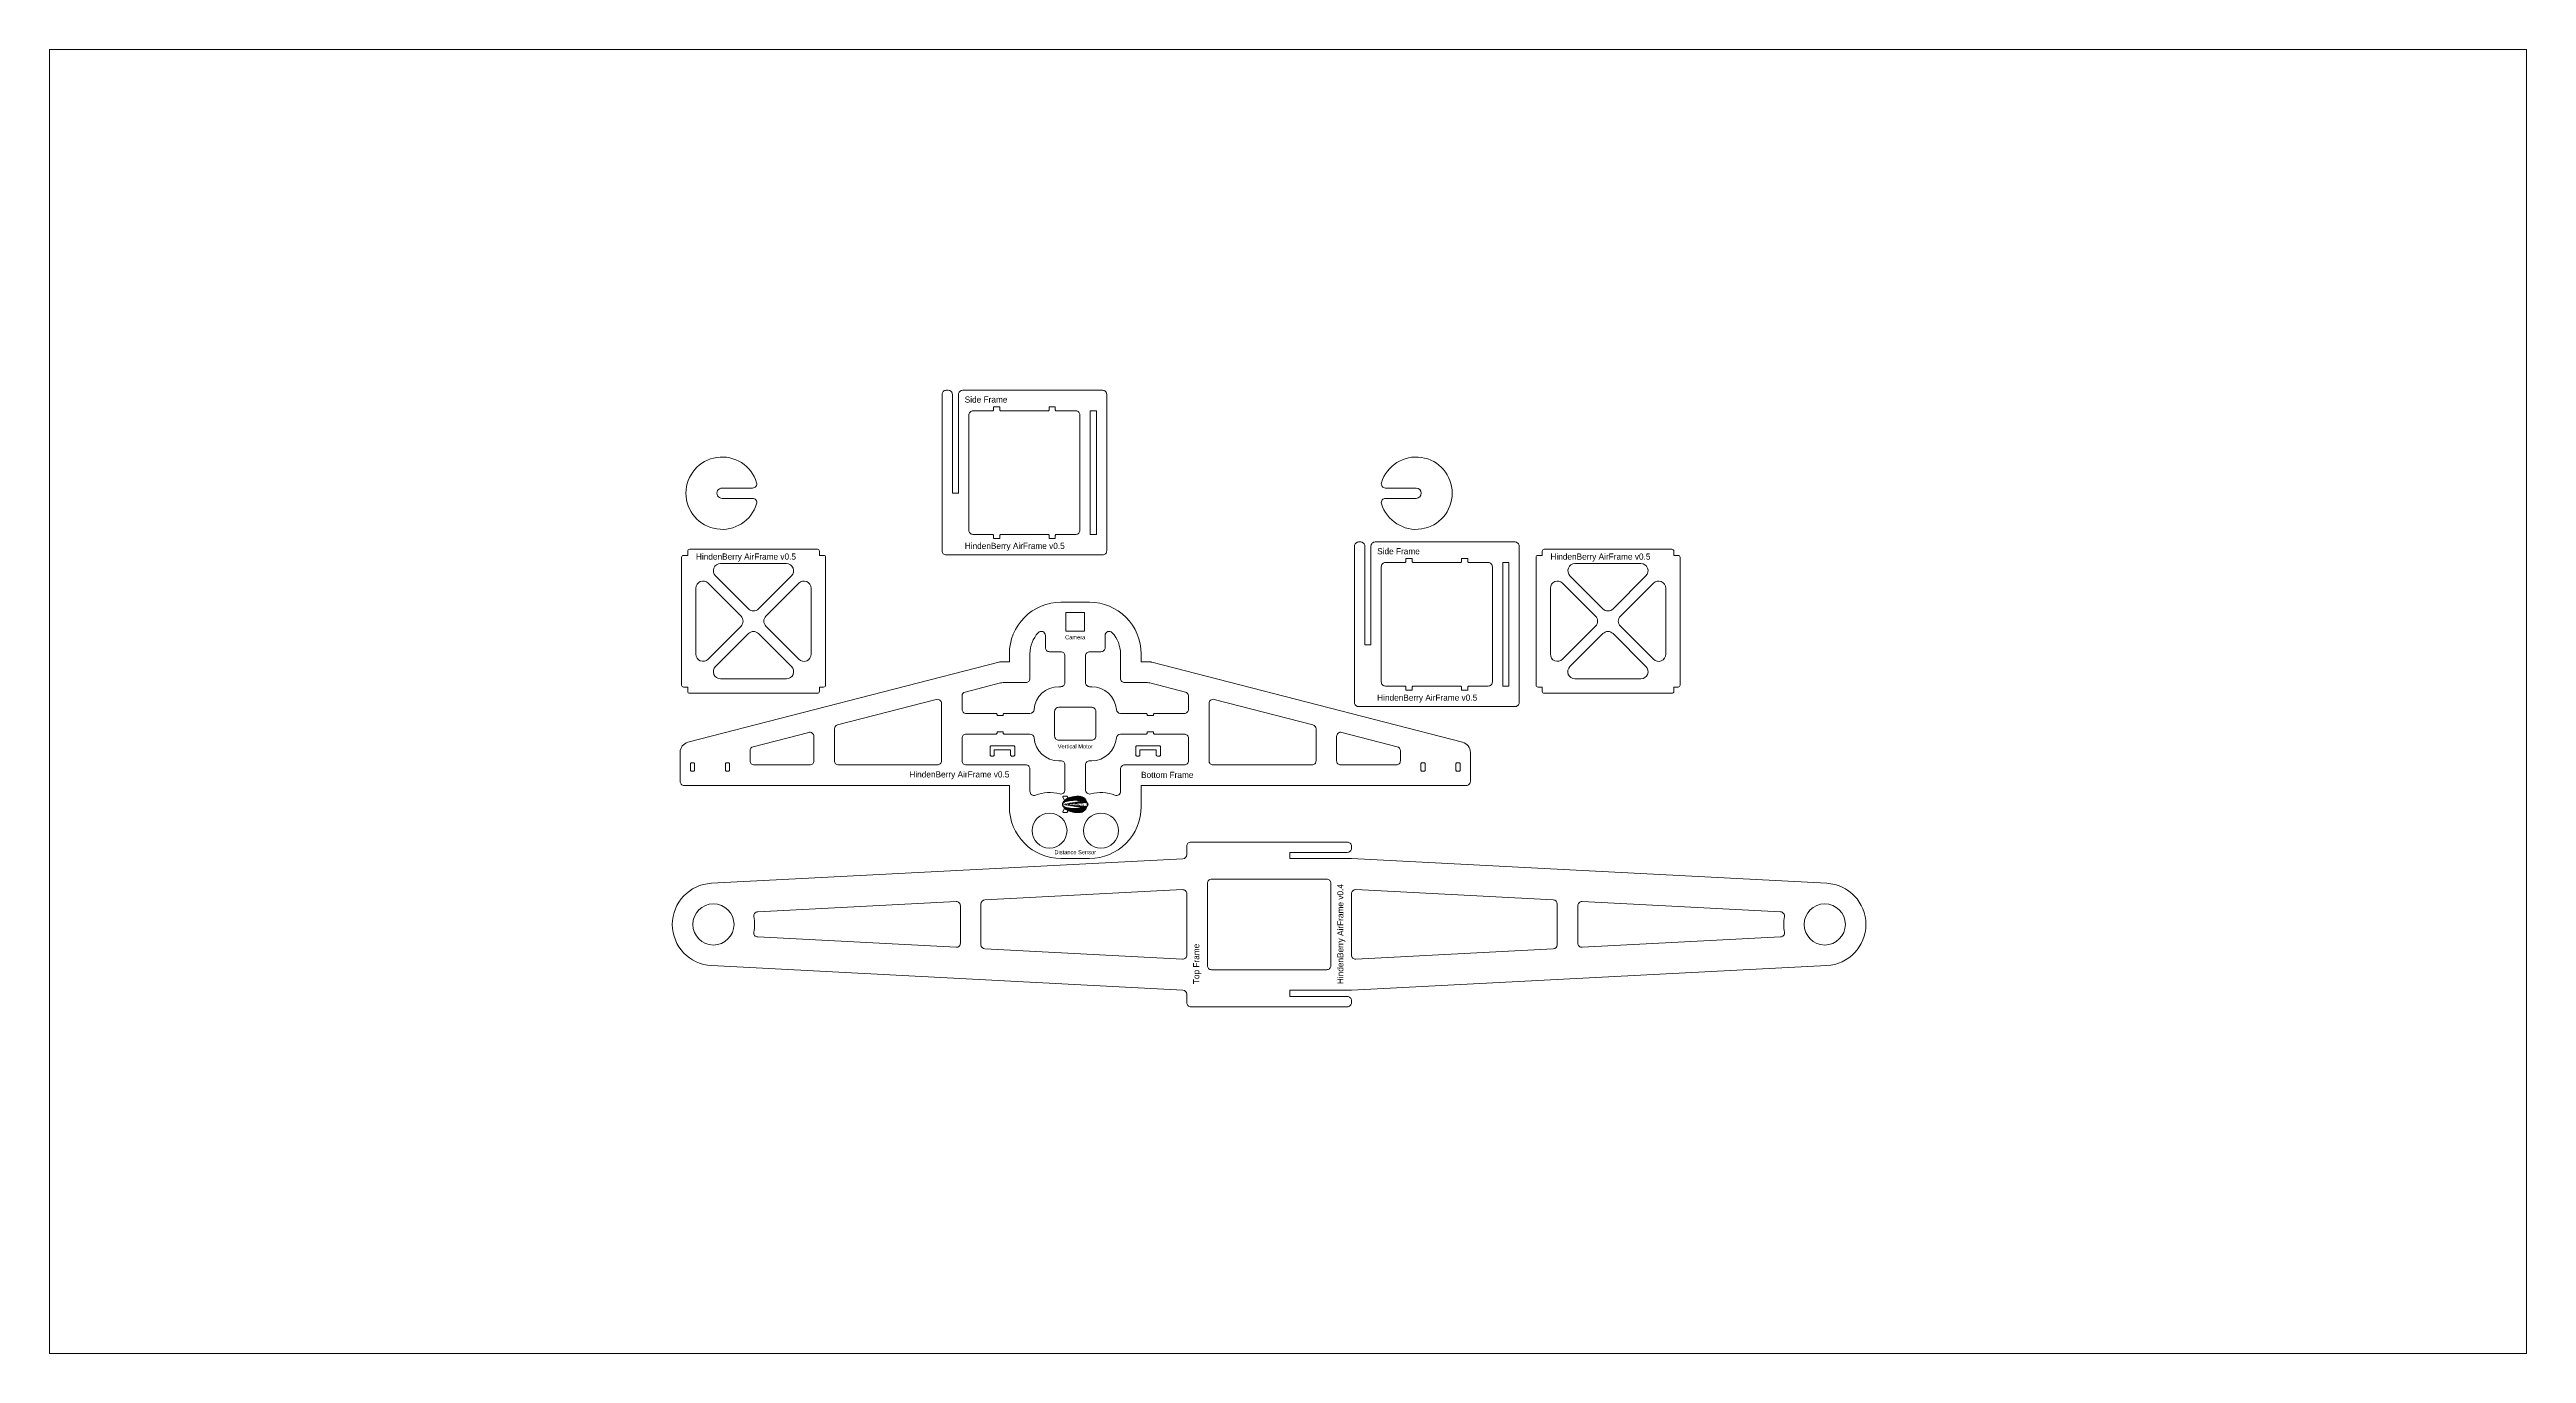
# Paper-space layout 'Layout1' of a CAD drawing. Header units: millimetres. Extents: x -982 to -380, y -894 to -577.
# The model-space entities are those that its viewports show. They can reach past a viewport. Long polylines and large blocks are cut down to what shows.
import ezdxf

# ---------------------------------------------------------------- set-up
doc = ezdxf.new("R2010")
doc.units = ezdxf.units.MM
doc.header["$LTSCALE"] = 0.5
doc.layers.get('0').update_dxf_attribs({"color": 1, "lineweight": 0})
doc.layers.add('Mask', color=5, linetype='Continuous', lineweight=0)
doc.styles.get("Standard").update_dxf_attribs({"font": 'arial.ttf'})

# ---------------------------------------------------------------- blocks, each defined once
blk = doc.blocks.new('Bovenvlak')
at = {"ltscale": 0.5}
for points in [[(20, -231, 0.949298), (60, -231), (72, 0), (72, 30), (75, 30), (75, 2, 0.414214), (77, 0), (78, 0, 0.414214), (80, 2), (80, 78, 0.414214), (78, 80), (73.9, 80, -0.399061), (71.9, 81.9), (60, 311, 0.949298), (20, 311), (8.1, 81.9, -0.399061), (6.1, 80), (2, 80, 0.414214), (0, 78), (0, 2, 0.414214), (2, 0), (3, 0, 0.414214), (5, 2), (5, 30), (5, 30), (8, 30), (8, 0)], [(51.1, 192.1), (46.1, 288.5, 0.45487), (43.8, 290.4, -0.094681), (36.2, 290.4, 0.45487), (33.9, 288.5), (28.9, 192.1, 0.42953), (30.9, 190), (49.1, 190, 0.42953)], [(30.1, 180, 0.399061), (28.1, 178.1), (23.1, 82.1, 0.42953), (25.1, 80), (54.9, 80, 0.42953), (56.9, 82.1), (51.9, 178.1, 0.399061), (49.9, 180)], [(20, 10), (60, 10, 0.414214), (62, 12), (62, 68, 0.414214), (60, 70), (20, 70, 0.414214), (18, 68), (18, 12, 0.414214)], [(28.1, -98.1), (23.1, -2.1, -0.42953), (25.1, 0), (54.9, 0, -0.42953), (56.9, -2.1), (51.9, -98.1, -0.399061), (49.9, -100), (30.1, -100, -0.399061)], [(51.1, -112.1), (46.1, -208.5, -0.45487), (43.8, -210.4, 0.094681), (36.2, -210.4, -0.45487), (33.9, -208.5), (28.9, -112.1, -0.42953), (30.9, -110), (49.1, -110, -0.42953)]]:
    blk.add_lwpolyline(points, format="xyb", close=True, dxfattribs=at)
for points in [[(75, 80), (75, 80)], [(75, 0), (75, 0)]]:
    blk.add_lwpolyline(points)
for points in [[(20, 70, 0.414214), (18, 68)], [(62, 68, 0.414214), (60, 70)]]:
    blk.add_lwpolyline(points, format="xyb", dxfattribs=at)
blk.add_lwpolyline([(20, 70), (60, 70)], dxfattribs=at)
for centre, radius in [((40, 310), 10), ((40, 260), 0), ((40, -230), 10)]:
    blk.add_circle(centre, radius, dxfattribs=at)
at = {"layer": 'Mask', "ltscale": 0.5, "char_height": 2.5, "width": 58, "attachment_point": 7}
for s, insert in [('{\\FApnorm.shx|c0;\\H1.2x;Top Frame}', (11, 73)), ('{\\FApnorm.shx|c0;\\H1.2x;HindenBerry AirFrame v0.4}', (11, 3))]:
    blk.add_mtext(s, dxfattribs=dict(at, insert=insert))
blk = doc.blocks.new('Zijvlak')
at = {"ltscale": 0.5}
for points in [[(5, 30), (8, 30), (8, 78, -0.414214), (10, 80), (78, 80, -0.414214), (80, 78), (80, 2, -0.414214), (78, 0), (2, 0, -0.414214), (0, 2), (0, 78, -0.414214), (2, 80), (3, 80, -0.414214), (5, 78), (5, 30)], [(24.5, 10), (15, 10, -0.414214), (13, 12), (13, 68, -0.414214), (15, 70), (17.2, 70), (19.5, 70), (24.5, 70, 0.414214), (25, 70.5), (25, 72), (28, 72), (28, 70.5, 0.414214), (28.5, 70), (51.5, 70, 0.414214), (52, 70.5), (52, 72), (55, 72), (55, 70.5, 0.414214), (55.5, 70), (62.5, 70), (65, 70, -0.414214), (67, 68), (67, 12, -0.414214), (65, 10), (62.5, 10), (55.5, 10, 0.414214), (55, 9.5), (55, 8), (52, 8), (52, 9.5, 0.414214), (51.5, 10), (28.5, 10, 0.414214), (28, 9.5), (28, 8), (25, 8), (25, 9.5, 0.414214), (24.5, 10), (19.5, 10), (17.2, 10)]]:
    blk.add_lwpolyline(points, format="xyb", dxfattribs=at)
blk.add_lwpolyline([(75, 70), (75, 10), (72, 10), (72, 70)], close=True, dxfattribs=at)
at = {"layer": 'Mask', "ltscale": 0.5, "char_height": 2.5, "width": 64}
for s, insert, attachment_point in [('{\\FApnorm.shx|c0;\\H1.2x;Side Frame}', (11, 77), 1), ('{\\FApnorm.shx|c0;\\H1.2x;HindenBerry AirFrame v0.5}', (11, 2), 7)]:
    blk.add_mtext(s, dxfattribs=dict(at, insert=insert, attachment_point=attachment_point))
blk = doc.blocks.new('Vleugel')
at = {"layer": 'Mask', "ltscale": 0.5}
h = blk.add_hatch(dxfattribs=at)
h.set_pattern_fill('ANSI31', color=256, scale=0.1, style=0)
h.set_pattern_definition([(45, (121.113, 8.64653), (-0.2245064, 0.2245064), [])])
edge = h.paths.add_edge_path()
edge.add_arc((227.8, -9.2), 4, 12.255, 90)
edge.add_ellipse((227.8, -9.2), major_axis=(8, 0), ratio=0.5, start_angle=90, end_angle=179.9427)
edge.add_ellipse((226, -9.2), major_axis=(6.25, 0), ratio=0.32, start_angle=25.1206, end_angle=179.8854, ccw=False)
edge = h.paths.add_edge_path()
edge.add_arc((227.8, -9.2), 4, 270, 347.745)
edge.add_ellipse((226, -9.2), major_axis=(6.25, 0), ratio=0.32, start_angle=180.1146, end_angle=334.8794, ccw=False)
edge.add_ellipse((227.8, -9.2), major_axis=(8, 0), ratio=0.5, start_angle=180.0573, end_angle=270)
at = {"ltscale": 0.5}
for points in [[(194, 60), (194, 64, -0.414214), (219, 89), (233, 89, -0.414214), (258, 64), (258, 60), (262.7, 60, -0.063223), (263.2, 59.9), (414.2, 21, -0.342034), (418, 16.1), (418, 2, -0.414214), (416, 0), (258, 0), (258, -10.4, -0.414214), (233, -35.4), (219, -35.4, -0.414214), (194, -10.4), (194, 0), (36, 0, -0.414214), (34, 2), (34, 16.1, -0.342034), (37.8, 21), (188.8, 59.9, -0.063223), (189.3, 60)], [(216, 24), (216, 36, -0.414214), (218, 38), (234, 38, -0.414214), (236, 36), (236, 24, -0.414214), (234, 22), (218, 22, -0.414214)], [(70, 10, -0.414214), (68, 12), (68, 16.9, -0.342034), (69.5, 18.8), (96.5, 25.8, -0.490275), (99, 23.9), (99, 12, -0.414214), (97, 10)], [(191, 26), (191, 25.5, 0.414214), (191.5, 25), (204, 25, -0.393426), (206, 23.1, 0.393426), (218, 12), (219, 12, -0.414214), (221, 10), (221, -2.1, -0.496201), (218.5, -4.1, 0.162963), (206.7, -4.7, -0.528692), (204, -2.8), (204, 8, 0.414214), (202, 10), (173, 10, -0.414214), (171, 12), (171, 23, -0.414214), (173, 25), (187.5, 25, 0.414214), (188, 25.5), (188, 26)], [(261, 26), (261, 25.5, -0.414214), (260.5, 25), (248, 25, 0.393426), (246, 23.1, -0.393426), (234, 12), (233, 12, 0.414214), (231, 10), (231, -2.1, 0.496201), (233.5, -4.1, -0.162963), (245.3, -4.7, 0.528692), (248, -2.8), (248, 8, -0.414214), (250, 10), (279, 10, 0.414214), (281, 12), (281, 23, 0.414214), (279, 25), (264.5, 25, -0.414214), (264, 25.5), (264, 26)], [(382, 10, 0.414214), (384, 12), (384, 16.9, 0.342034), (382.5, 18.8), (355.5, 25.8, 0.490275), (353, 23.9), (353, 12, 0.414214), (355, 10)], [(184.6, 18.8), (184.6, 14.8, 0.414214), (185.1, 14.3), (186.1, 14.3, 0.414214), (186.6, 14.8), (186.6, 17.3), (194.6, 17.3), (194.6, 14.8, 0.414214), (195.1, 14.3), (196.1, 14.3, 0.414214), (196.6, 14.8), (196.6, 18.8, 0.414214), (196.1, 19.3), (185.1, 19.3, 0.414214)], [(267.4, 18.8), (267.4, 14.8, -0.414214), (266.9, 14.3), (265.9, 14.3, -0.414214), (265.4, 14.8), (265.4, 17.3), (257.4, 17.3), (257.4, 14.8, -0.414214), (256.9, 14.3), (255.9, 14.3, -0.414214), (255.4, 14.8), (255.4, 18.8, -0.414214), (255.9, 19.3), (266.9, 19.3, -0.414214)], [(39, 7.5), (39, 10.5, -0.414214), (39.5, 11), (40.5, 11, -0.414214), (41, 10.5), (41, 7.5, -0.414214), (40.5, 7), (39.5, 7, -0.414214)], [(56, 7.5), (56, 10.5, -0.414214), (56.5, 11), (57.5, 11, -0.414214), (58, 10.5), (58, 7.5, -0.414214), (57.5, 7), (56.5, 7, -0.414214)], [(396, 7.5), (396, 10.5, 0.414214), (395.5, 11), (394.5, 11, 0.414214), (394, 10.5), (394, 7.5, 0.414214), (394.5, 7), (395.5, 7, 0.414214)], [(413, 7.5), (413, 10.5, 0.414214), (412.5, 11), (411.5, 11, 0.414214), (411, 10.5), (411, 7.5, 0.414214), (411.5, 7), (412.5, 7, 0.414214)]]:
    blk.add_lwpolyline(points, format="xyb", close=True, dxfattribs=at)
for points in [[(188, 34), (188, 34.5, 0.414214), (187.5, 35), (173, 35, -0.414214), (171, 37), (171, 43.5, -0.342034), (172.5, 45.4), (189.7, 49.8, -0.063223), (190.9, 50), (202, 50, 0.414214), (204, 52), (204, 64, -0.190078), (208, 74.2, -0.680562), (211.5, 72.9), (211.5, 67, 0.414214), (213.5, 65), (219, 65, -0.414214), (221, 63), (221, 50, -0.414214), (219, 48), (218, 48, 0.393426), (206, 36.9, -0.393426), (204, 35), (191.5, 35, 0.414214), (191, 34.5), (191, 34), (191, 34), (188, 34)], [(264, 34), (264, 34.5, -0.414214), (264.5, 35), (279, 35, 0.414214), (281, 37), (281, 43.5, 0.342034), (279.5, 45.4), (262.3, 49.8, 0.063223), (261.1, 50), (250, 50, -0.414214), (248, 52), (248, 64, 0.190078), (244, 74.2, 0.680562), (240.5, 72.9), (240.5, 67, -0.414214), (238.5, 65), (233, 65, 0.414214), (231, 63), (231, 50, 0.414214), (233, 48), (234, 48, -0.393426), (246, 36.9, 0.393426), (248, 35), (260.5, 35, -0.414214), (261, 34.5), (261, 34), (261, 34), (264, 34)], [(159, 10), (111, 10, -0.414214), (109, 12), (109, 27.5, -0.342034), (110.5, 29.4), (158.5, 41.8, -0.490275), (161, 39.9), (161, 12, -0.414214), (159, 10)], [(293, 10), (341, 10, 0.414214), (343, 12), (343, 27.5, 0.342034), (341.5, 29.4), (293.5, 41.8, 0.490275), (291, 39.9), (291, 12, 0.414214), (293, 10)]]:
    blk.add_lwpolyline(points, format="xyb", dxfattribs=at)
blk.add_lwpolyline([(230.5, 84), (230.5, 75), (221.5, 75), (221.5, 84)], close=True, dxfattribs=at)
for centre in [(213.5, -21.9), (238.5, -21.9)]:
    blk.add_circle(centre, 8.5, dxfattribs=at)
at = {"layer": 'Mask', "ltscale": 0.5}
for p, q in [((220.8, -7.2), (220, -5.7)), ((220.8, -11.1), (220, -12.6)), ((220.4, -5.2), (221.7, -5.2)), ((222.1, -5.4), (222.5, -6.2)), ((220.4, -13.2), (221.7, -13.2)), ((222.1, -12.9), (222.5, -12.2))]:
    blk.add_line(p, q, dxfattribs=at)
for centre, radius, start, end in [((220.4, -5.6), 0.4, 90, 205.8554), ((221.7, -5.6), 0.4, 25.9208, 90), ((227.8, -9.2), 4, 270, 90), ((220.4, -12.8), 0.4, 154.1446, 270), ((221.7, -12.8), 0.4, 270, 334.0792)]:
    blk.add_arc(centre, radius, start, end, dxfattribs=at)
blk.add_ellipse((227.8, -9.2), major_axis=(8, 0), ratio=0.5, start_param=1.570796, end_param=4.712389, dxfattribs=at)
blk.add_ellipse((226, -9.2), major_axis=(6.25, 0), ratio=0.32, dxfattribs=at)
for s, insert, char_height, width, attachment_point in [('{\\FApnorm.shx|c0;\\H0.8x;Camera}', (226, 73), 2.5, 9, 2), ('{\\FApnorm.shx|c0;\\H0.8x;Vertical Motor}', (226, 20), 2.5, 35.362, 2), ('{\\FApnorm.shx|c0;\\H1.2x;HindenBerry AirFrame v0.5}', (194, 3), 2.5, 83, 9), ('{\\FApnorm.shx|c0;\\H1.2x;Bottom Frame}', (258, 3.6), 2.5, 124, 7), ('{\\FApnorm.shx|c0;\\H0.4x;HindenBerry}', (226.4, -9.2), 2.5, 10.531, 5), ('{\\FApnorm.shx|c0;Distance Sensor}', (226, -31.4), 2, 25, 2)]:
    blk.add_mtext(s, dxfattribs=dict(at, insert=insert, char_height=char_height, width=width, attachment_point=attachment_point))
blk = doc.blocks.new('Ballon klem')
at = {"ltscale": 0.5}
blk.add_lwpolyline([(-1.8, -49.6, -1), (-1.8, -44.6), (13, -44.6, 0.50337), (15, -42, 6.740533), (15, -52.2, 0.50337), (13, -49.6)], format="xyb", close=True, dxfattribs=at)
blk = doc.blocks.new('Intermediate Level')
at = {"ltscale": 0.5}
blk.add_lwpolyline([(-56.7, 4.4), (-56.7, 6.4, -0.414214), (-55.7, 7.4), (6.3, 7.4, -0.414214), (7.3, 6.4), (7.3, 4.4), (9.3, 4.4, -0.414214), (10.3, 3.4), (10.3, -58.6, -0.414214), (9.3, -59.6), (7.3, -59.6), (7.3, -61.6, -0.414214), (6.3, -62.6), (-55.7, -62.6, -0.414214), (-56.7, -61.6), (-56.7, -59.6), (-58.7, -59.6, -0.414214), (-59.7, -58.6), (-59.7, 3.4, -0.414214), (-58.7, 4.4), (-56.7, 4.4)], format="xyb", dxfattribs=at)
for points in [[(-40.8, 0.4), (-8.7, 0.4, -0.668179), (-6.3, -5.5), (-22.3, -21.6, -0.414214), (-27.2, -21.6), (-43.2, -5.5, -0.668179)], [(-46.8, -46.1), (-30.8, -30, 0.414214), (-30.8, -25.1), (-46.8, -9.1, 0.668179), (-52.7, -11.6), (-52.7, -43.6, 0.668179)], [(-18.7, -30), (-2.7, -46.1, 0.668179), (3.3, -43.6), (3.3, -11.6, 0.668179), (-2.7, -9.1), (-18.7, -25.1, 0.414214)], [(-6.3, -49.6), (-22.3, -33.6, 0.414214), (-27.2, -33.6), (-43.2, -49.6, 0.668179), (-40.8, -55.6), (-8.7, -55.6, 0.668179)]]:
    blk.add_lwpolyline(points, format="xyb", close=True, dxfattribs=at)
at = {"layer": 'Mask', "ltscale": 0.5, "insert": (-52.7, 1.4), "char_height": 3, "width": 54.756, "attachment_point": 7}
blk.add_mtext('{\\FApnorm.shx|c0;HindenBerry AirFrame v0.5}', dxfattribs=at)

msp = doc.modelspace()

# ---------------------------------------------------------------- linework, layer by layer
msp.add_circle((40, 40), 0)

# ---------------------------------------------------------------- block references
at = {"ltscale": 0.5}
for name, p in [('Zijvlak', (-21.7, 0)), ('Intermediate Level', (-88.6, -4.6)), ('Zijvlak', (178.7, -73.7)), ('Intermediate Level', (326.6, -4.6)), ('Vleugel', (-183, -112))]:
    msp.add_blockref(name, p, dxfattribs=at)
for name, p, rotation in [('Ballon klem', (-126.8, 77.1), 359.9999999999999), ('Bovenvlak', (177.2, -219.5), 90)]:
    msp.add_blockref(name, p, dxfattribs=dict(at, rotation=rotation))
at = {"ltscale": 0.5, "xscale": -1}
msp.add_blockref('Ballon klem', (206.8, 77.1), dxfattribs=at)

psp = doc.layouts.get("Layout1")

# ---------------------------------------------------------------- viewports
at = {"layer": '0'}
psp.add_viewport(center=(-681.13, -735.66), size=(601.78, 316.7252), view_center_point=(146.37, -71.2), view_height=633.4505, dxfattribs=at)

doc.saveas('drawing.dxf')
